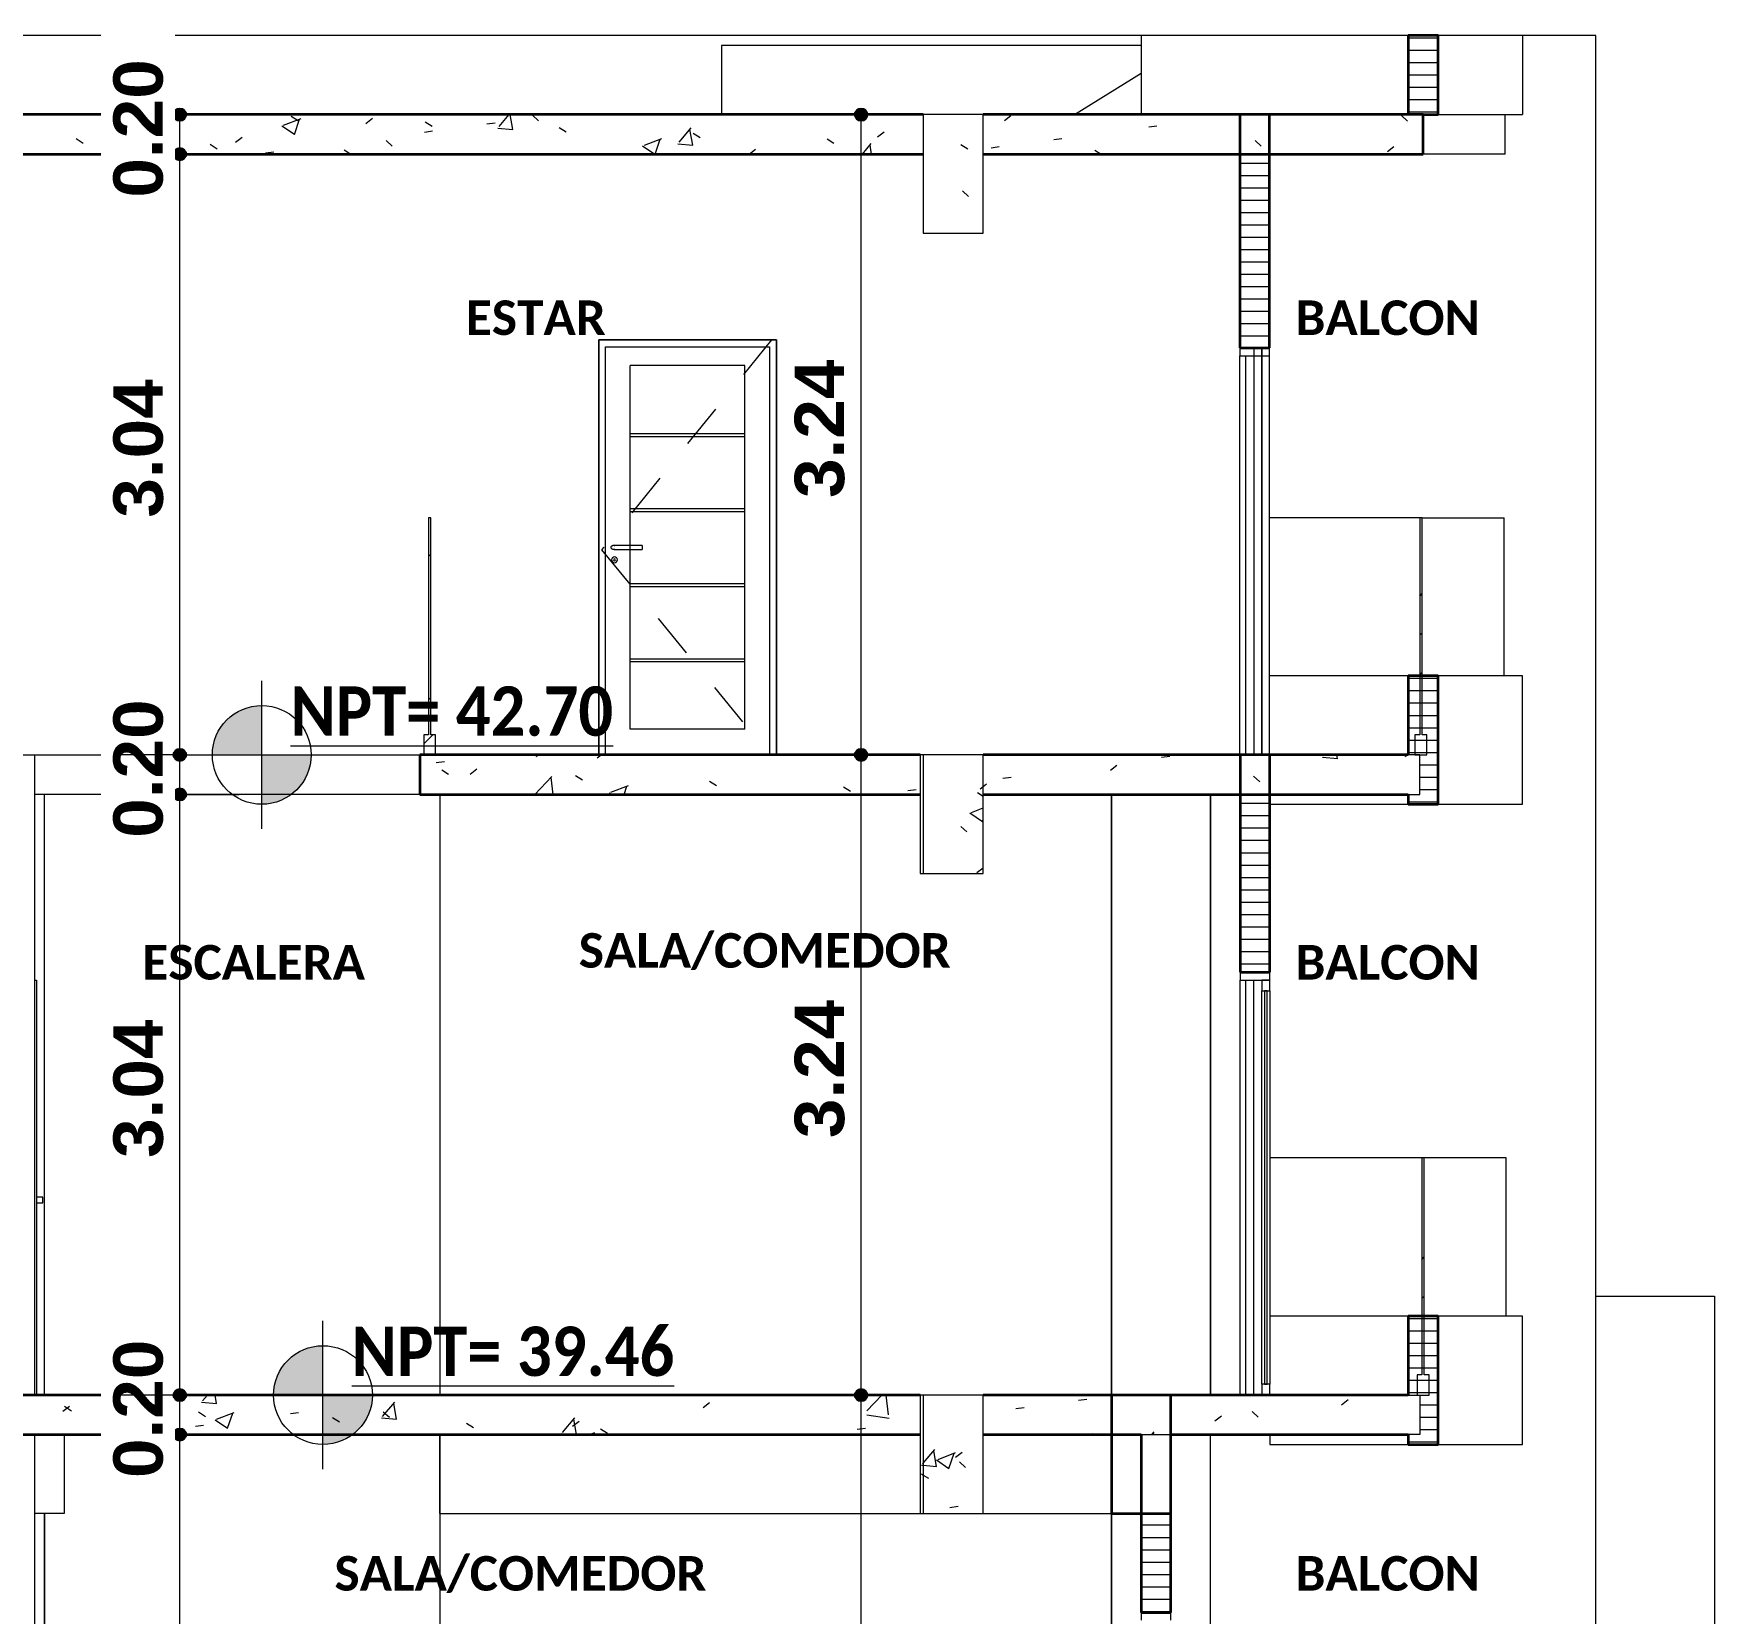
# Model space of a CAD drawing. Header units: metres. Extents: x -144 to 1000, y -717 to 29.
# Drawn here: x 288.83 to 297.33, y -618.01 to -610.02 of the extents above; entities that cross this region are included whole.
import ezdxf

# ---------------------------------------------------------------- set-up
doc = ezdxf.new("R2010")
doc.units = ezdxf.units.M
doc.linetypes.add('Trazo', pattern=[0.45, 0.225, -0.225])
doc.layers.get('0').update_dxf_attribs({"color": 1})
for name, color, linetype, lineweight in [('A-ANNO-DIMS', 1, 'Continuous', 9), ('A-DETL-GENF', 1, 'Continuous', 9), ('A-DETL-THIN', 1, 'Continuous', 9), ('A-DOOR', 1, 'Continuous', 9), ('A-DOOR-FRAM', 1, 'Continuous', 9), ('A-DOOR-GLAZ', 1, 'Continuous', 9), ('A-DOOR-HDLN', 1, 'Trazo', 20), ('A-FLOR', 2, 'Continuous', 9), ('A-FLOR-HRAL', 1, 'Continuous', 9), ('A-FLOR-MCUT', 7, 'Continuous', 9), ('A-FLOR-PATT', 8, 'Continuous', 50), ('A-WALL', 4, 'Continuous', 9), ('G-ANNO-DIMS', 1, 'Continuous', 9), ('G-ANNO-TEXT', 2, 'Continuous', 9), ('S-BEAM', 1, 'Continuous', 9), ('S-COLS', 7, 'Continuous', 9)]:
    doc.layers.add(name, color=color, linetype=linetype, lineweight=lineweight)
doc.layers.add('A-WALL-PATT', color=7, linetype='Continuous', lineweight=35, true_color=0x9c9c9c)
doc.styles.add('Arial Black_B', font='ariblk.ttf', dxfattribs={"width": 0.9, "height": 0.1875})
doc.styles.add('Calibri_B', font='calibrib.ttf', dxfattribs={"height": 0.165})
doc.styles.add('Calibri_B_1', font='calibrib.ttf', dxfattribs={"height": 0.135})
pattern_1 = [(45, (282.0061, -648.2254), (-0.561266, 0.561266), []), (45, (282.2045, -648.2254), (0, 1.122532), []), (45, (281.8077, -648.2254), (0, 1.122532), [])]

# ---------------------------------------------------------------- blocks, each defined once
blk = doc.blocks.new('ololo')
at = {"layer": 'A-ANNO-DIMS', "lineweight": 25, "true_color": 0x008000}
h = blk.add_hatch(color=96, dxfattribs=at)
edge = h.paths.add_edge_path()
edge.add_arc((289.5688, -610.4254), 0.0313, 0, 360)
at = {"layer": 'A-ANNO-DIMS', "lineweight": 25}
h = blk.add_hatch(color=256, dxfattribs=at)
edge = h.paths.add_edge_path()
edge.add_arc((293.0164, -610.4254), 0.0312, 0, 360)
at = {"layer": 'A-ANNO-DIMS', "lineweight": 25, "true_color": 0x008000}
h = blk.add_hatch(color=96, dxfattribs=at)
edge = h.paths.add_edge_path()
edge.add_arc((289.5688, -610.6254), 0.0313, 0, 360)
h = blk.add_hatch(color=96, dxfattribs=at)
edge = h.paths.add_edge_path()
edge.add_arc((289.5688, -610.6254), 0.0313, 0, 360)
h = blk.add_hatch(color=96, dxfattribs=at)
edge = h.paths.add_edge_path()
edge.add_arc((289.5688, -613.6654), 0.0313, 0, 360)
at = {"layer": 'A-ANNO-DIMS', "lineweight": 25}
h = blk.add_hatch(color=256, dxfattribs=at)
edge = h.paths.add_edge_path()
edge.add_arc((293.0164, -613.6654), 0.0312, 0, 360)
h = blk.add_hatch(color=256, dxfattribs=at)
edge = h.paths.add_edge_path()
edge.add_arc((293.0164, -613.6654), 0.0312, 0, 360)
at = {"layer": 'A-ANNO-DIMS', "lineweight": 25, "true_color": 0x008000}
h = blk.add_hatch(color=96, dxfattribs=at)
edge = h.paths.add_edge_path()
edge.add_arc((289.5688, -613.8654), 0.0313, 0, 360)
h = blk.add_hatch(color=96, dxfattribs=at)
edge = h.paths.add_edge_path()
edge.add_arc((289.5688, -613.8654), 0.0313, 0, 360)
h = blk.add_hatch(color=96, dxfattribs=at)
edge = h.paths.add_edge_path()
edge.add_arc((289.5688, -616.9054), 0.0313, 0, 360)
at = {"layer": 'A-ANNO-DIMS', "lineweight": 25}
h = blk.add_hatch(color=256, dxfattribs=at)
edge = h.paths.add_edge_path()
edge.add_arc((293.0164, -616.9054), 0.0312, 0, 360)
h = blk.add_hatch(color=256, dxfattribs=at)
edge = h.paths.add_edge_path()
edge.add_arc((293.0164, -616.9054), 0.0312, 0, 360)
at = {"layer": 'A-ANNO-DIMS', "lineweight": 25, "true_color": 0x008000}
h = blk.add_hatch(color=96, dxfattribs=at)
edge = h.paths.add_edge_path()
edge.add_arc((289.5688, -617.1054), 0.0313, 0, 360)
h = blk.add_hatch(color=96, dxfattribs=at)
edge = h.paths.add_edge_path()
edge.add_arc((289.5688, -617.1054), 0.0313, 0, 360)
at = {"layer": 'A-FLOR-HRAL', "true_color": 0x808080}
h = blk.add_hatch(dxfattribs=at)
h.set_pattern_fill('FP_107', color=8, style=0, pattern_type=2)
h.set_pattern_definition(pattern_1)
h.paths.add_polyline_path([(290.8032, -613.6654), (290.8632, -613.6654), (290.8632, -613.5634), (290.8392, -613.5634), (290.8392, -612.4654), (290.8272, -612.4654), (290.8272, -613.5634), (290.8032, -613.5634)])
h = blk.add_hatch(dxfattribs=at)
h.set_pattern_fill('FP_107', color=8, style=0, pattern_type=2)
h.set_pattern_definition(pattern_1)
h.paths.add_polyline_path([(295.8554, -613.2654), (295.8554, -612.4654), (295.8433, -612.4654), (295.8436, -613.2654), (295.8466, -613.2654)])
h = blk.add_hatch(dxfattribs=at)
h.set_pattern_fill('FP_107', color=8, style=0, pattern_type=2)
h.set_pattern_definition(pattern_1)
h.paths.add_polyline_path([(295.8572, -616.5054), (295.8661, -616.5054), (295.8661, -615.7054), (295.854, -615.7054), (295.854, -616.5054)])
at = {"layer": 'G-ANNO-DIMS'}
h = blk.add_hatch(color=256, dxfattribs=at)
edge = h.paths.add_edge_path()
edge.add_line((289.9834, -613.6654), (289.7334, -613.6654))
edge.add_arc((289.9834, -613.6654), 0.25, 90, 180, ccw=False)
edge.add_line((289.9834, -613.4154), (289.9834, -613.6654))
h = blk.add_hatch(color=256, dxfattribs=at)
edge = h.paths.add_edge_path()
edge.add_line((289.9834, -613.6654), (290.2334, -613.6654))
edge.add_arc((289.9834, -613.6654), 0.25, 270, 360, ccw=False)
edge.add_line((289.9834, -613.9154), (289.9834, -613.6654))
h = blk.add_hatch(color=256, dxfattribs=at)
edge = h.paths.add_edge_path()
edge.add_line((290.293, -616.9054), (290.043, -616.9054))
edge.add_arc((290.293, -616.9054), 0.25, 90, 180, ccw=False)
edge.add_line((290.293, -616.6554), (290.293, -616.9054))
h = blk.add_hatch(color=256, dxfattribs=at)
edge = h.paths.add_edge_path()
edge.add_line((290.293, -616.9054), (290.543, -616.9054))
edge.add_arc((290.293, -616.9054), 0.25, 270, 360, ccw=False)
edge.add_line((290.293, -617.1554), (290.293, -616.9054))
at = {"layer": 'A-ANNO-DIMS', "color": 96, "true_color": 0x008000}
for p, q in [((289.5688, -610.4254), (289.2688, -610.4254)), ((289.5688, -610.6254), (289.5688, -610.4254)), ((289.5688, -610.4254), (289.8688, -610.4254)), ((289.5688, -610.6254), (289.2688, -610.6254)), ((289.5688, -610.6254), (289.2688, -610.6254)), ((289.5688, -610.6254), (289.8688, -610.6254)), ((289.5688, -610.6254), (289.8688, -610.6254)), ((289.5688, -613.6654), (289.2688, -613.6654)), ((289.5688, -613.8654), (289.5688, -613.6654)), ((289.5688, -613.6654), (289.8688, -613.6654)), ((289.5688, -613.8654), (289.2688, -613.8654)), ((289.5688, -613.8654), (289.2688, -613.8654)), ((289.5688, -613.8654), (289.8688, -613.8654)), ((289.5688, -613.8654), (289.8688, -613.8654)), ((289.5688, -616.9054), (289.2688, -616.9054)), ((289.5688, -617.1054), (289.5688, -616.9054)), ((289.5688, -616.9054), (289.8688, -616.9054)), ((289.5688, -617.1054), (289.2688, -617.1054)), ((289.5688, -617.1054), (289.2688, -617.1054)), ((289.5688, -620.1454), (289.5688, -617.1054)), ((289.5688, -617.1054), (289.8688, -617.1054)), ((289.5688, -617.1054), (289.8688, -617.1054))]:
    blk.add_line(p, q, dxfattribs=at)
at = {"layer": 'A-ANNO-DIMS'}
for p, q in [((293.0164, -610.4254), (292.7164, -610.4254)), ((293.0164, -613.6654), (293.0164, -610.4254)), ((293.0164, -610.4254), (293.3164, -610.4254)), ((293.0164, -613.6654), (292.7164, -613.6654)), ((293.0164, -613.6654), (292.7164, -613.6654)), ((293.0164, -616.9054), (293.0164, -613.6654)), ((293.0164, -613.6654), (293.3164, -613.6654)), ((293.0164, -613.6654), (293.3164, -613.6654)), ((293.0164, -616.9054), (292.7164, -616.9054)), ((293.0164, -616.9054), (292.7164, -616.9054)), ((293.0164, -620.1454), (293.0164, -616.9054)), ((293.0164, -616.9054), (293.3164, -616.9054)), ((293.0164, -616.9054), (293.3164, -616.9054))]:
    blk.add_line(p, q, dxfattribs=at)
at = {"layer": 'A-ANNO-DIMS', "color": 96, "lineweight": 25, "true_color": 0x008000}
for centre in [(289.5688, -610.4254), (289.5688, -610.6254), (289.5688, -610.6254), (289.5688, -613.6654), (289.5688, -613.8654), (289.5688, -613.8654), (289.5688, -616.9054), (289.5688, -617.1054), (289.5688, -617.1054)]:
    blk.add_circle(centre, 0.0313, dxfattribs=at)
at = {"layer": 'A-ANNO-DIMS', "lineweight": 25}
for centre in [(293.0164, -610.4254), (293.0164, -613.6654), (293.0164, -613.6654), (293.0164, -616.9054), (293.0164, -616.9054)]:
    blk.add_circle(centre, 0.0312, dxfattribs=at)
at = {"layer": 'A-DETL-GENF'}
for p, q in [((293.5216, -610.5764), (293.557, -610.5989)), ((293.5287, -610.8108), (293.5596, -610.8391)), ((293.6056, -613.856), (293.6332, -613.8736)), ((293.6179, -613.8379), (293.6332, -613.8261)), ((293.5665, -613.9596), (293.6297, -614.0023)), ((293.5751, -613.9564), (293.6332, -613.9341)), ((293.5212, -614.0272), (293.5521, -614.0555)), ((293.6299, -614.0027), (293.6332, -613.9928)), ((293.6025, -614.2606), (293.6332, -614.237)), ((293.331, -617.2496), (293.389, -617.1805)), ((293.3985, -617.2671), (293.3838, -617.1875)), ((293.4054, -617.2308), (293.4944, -617.1966)), ((293.4609, -617.2768), (293.4867, -617.2001)), ((293.4944, -617.2201), (293.5276, -617.1946)), ((293.3224, -617.26), (293.331, -617.2607)), ((293.3278, -617.2535), (293.331, -617.2496)), ((293.331, -617.2607), (293.3983, -617.2666)), ((293.3976, -617.2338), (293.4607, -617.2764)), ((293.5137, -617.2436), (293.5446, -617.2719)), ((293.3214, -617.3043), (293.331, -617.3104)), ((293.331, -617.3104), (293.3568, -617.3268)), ((293.4652, -617.4739), (293.5067, -617.4685))]:
    blk.add_line(p, q, dxfattribs=at)
at = {"layer": 'A-DETL-THIN'}
for p, q in [((293.331, -610.4254), (293.331, -611.0254)), ((293.6332, -610.4254), (293.331, -610.4254)), ((293.6332, -611.0254), (293.6332, -610.4254)), ((293.331, -611.0254), (293.6332, -611.0254)), ((293.331, -613.6654), (293.3144, -613.6654)), ((293.3144, -613.6654), (293.3144, -614.2654)), ((293.331, -613.6654), (293.331, -614.2654)), ((293.6332, -613.6654), (293.331, -613.6654)), ((293.6332, -614.2654), (293.6332, -613.6654)), ((293.3144, -614.2654), (293.331, -614.2654)), ((293.331, -614.2654), (293.6332, -614.2654)), ((293.331, -616.9054), (293.3144, -616.9054)), ((293.3144, -616.9054), (293.3144, -617.5054)), ((293.331, -616.9054), (293.331, -617.5054)), ((293.6332, -616.9054), (293.331, -616.9054)), ((293.6332, -617.5054), (293.6332, -616.9054)), ((293.3144, -617.5054), (293.331, -617.5054)), ((293.331, -617.5054), (293.6332, -617.5054))]:
    blk.add_line(p, q, dxfattribs=at)
at = {"layer": 'A-DOOR'}
for p, q in [((292.4284, -611.6954), (291.8484, -611.6954)), ((291.8484, -613.5354), (291.8484, -611.6954)), ((292.4284, -613.5354), (292.4284, -611.6954)), ((292.4284, -612.0404), (291.8484, -612.0404)), ((292.4284, -612.0554), (291.8484, -612.0554)), ((292.4284, -612.4204), (291.8484, -612.4204)), ((292.4284, -612.4354), (291.8484, -612.4354)), ((291.7667, -612.6054), (291.7701, -612.6054)), ((291.9084, -612.6054), (291.7684, -612.6054)), ((291.7701, -612.6253), (291.7667, -612.6253)), ((291.7684, -612.6254), (291.9084, -612.6254)), ((292.4284, -612.8004), (291.8484, -612.8004)), ((292.4284, -612.8154), (291.8484, -612.8154)), ((292.4284, -613.1804), (291.8484, -613.1804)), ((292.4284, -613.1954), (291.8484, -613.1954)), ((292.4284, -613.5354), (291.8484, -613.5354)), ((288.8343, -614.8054), (288.8443, -614.8054)), ((288.8443, -614.8054), (288.8443, -616.9054)), ((288.8748, -615.9033), (288.8443, -615.9033)), ((288.8443, -615.9333), (288.8748, -615.9333)), ((288.8748, -615.9333), (288.8748, -615.9033))]:
    blk.add_line(p, q, dxfattribs=at)
at = {"layer": 'A-DOOR', "flags": 128}
for points in [[(291.9084, -612.6054), (291.9084, -612.6058), (291.9084, -612.6064), (291.9084, -612.6074), (291.9084, -612.6086), (291.9084, -612.6101), (291.9084, -612.6118), (291.9084, -612.6135), (291.9084, -612.6154)], [(291.9084, -612.6154), (291.9084, -612.6172), (291.9084, -612.619), (291.9084, -612.6206), (291.9084, -612.6221), (291.9084, -612.6234), (291.9084, -612.6243), (291.9084, -612.625), (291.9084, -612.6253)]]:
    blk.add_lwpolyline(points, dxfattribs=at)
at = {"layer": 'A-DOOR'}
for radius, start, end in [(0.015, 90, 270), (0.005, 90, 270), (0.015, 270, 90), (0.005, 270, 90)]:
    blk.add_arc((291.7684, -612.6783), radius, start, end, dxfattribs=at)
for points in [[(291.7701, -612.6054), (291.7689, -612.6054), (291.7666, -612.6054), (291.7633, -612.6057), (291.7601, -612.6064), (291.7572, -612.6074), (291.7546, -612.6086), (291.7525, -612.6101), (291.751, -612.6117), (291.7501, -612.6135), (291.7499, -612.6148), (291.7499, -612.6154)], [(291.7499, -612.6154), (291.7499, -612.616), (291.7501, -612.6172), (291.751, -612.619), (291.7525, -612.6207), (291.7546, -612.6222), (291.7572, -612.6234), (291.7601, -612.6244), (291.7633, -612.6251), (291.7666, -612.6254), (291.7689, -612.6254), (291.7701, -612.6253)]]:
    blk.add_open_spline(points, degree=3, dxfattribs=at)
at = {"layer": 'A-DOOR-FRAM'}
for p, q in [((292.5884, -611.5654), (291.6884, -611.5654)), ((291.6884, -611.5654), (291.6884, -613.6654)), ((291.7234, -613.6654), (291.7234, -611.6004)), ((291.7234, -611.6004), (292.5534, -611.6004)), ((292.5534, -611.6004), (292.5534, -613.6654)), ((292.5884, -613.6654), (292.5884, -611.5654)), ((294.9334, -613.6654), (294.9334, -611.6454)), ((294.9634, -613.6654), (294.9634, -611.6454)), ((294.9339, -616.9054), (294.9339, -614.8054)), ((294.9639, -616.9054), (294.9639, -614.8054)), ((295.0039, -616.9054), (295.0039, -614.8054)), ((295.0439, -616.8504), (295.0439, -614.8604)), ((295.0839, -614.8604), (295.0839, -616.8504))]:
    blk.add_line(p, q, dxfattribs=at)
at = {"layer": 'A-DOOR-FRAM', "lineweight": 15}
for p, q in [((295.0834, -611.6054), (294.9334, -611.6054)), ((294.9334, -611.6054), (294.9334, -611.6454)), ((294.9334, -611.6454), (295.0834, -611.6454)), ((295.0434, -611.6054), (295.0034, -611.6054)), ((295.0034, -611.6054), (295.0034, -613.6654)), ((295.0434, -613.6654), (295.0434, -611.6054)), ((295.0834, -611.6054), (295.0434, -611.6054)), ((295.0434, -611.6054), (295.0434, -613.6654)), ((295.0834, -613.6654), (295.0834, -611.6054)), ((295.0834, -611.6454), (295.0834, -611.6054)), ((295.0034, -613.6654), (295.0434, -613.6654)), ((295.0434, -613.6654), (295.0834, -613.6654)), ((295.0839, -614.7654), (294.9339, -614.7654)), ((294.9339, -614.7654), (294.9339, -614.8054)), ((294.9339, -614.8054), (295.0839, -614.8054)), ((295.0839, -614.8054), (295.0439, -614.8054)), ((295.0439, -614.8054), (295.0439, -614.8604)), ((295.0839, -614.8054), (295.0839, -614.7654)), ((295.0839, -614.8604), (295.0839, -614.8054)), ((295.0439, -614.8604), (295.0839, -614.8604)), ((295.0839, -616.8504), (295.0439, -616.8504)), ((295.0439, -616.8504), (295.0439, -616.9054)), ((295.0839, -616.9054), (295.0839, -616.8504)), ((295.0439, -616.9054), (295.0839, -616.9054)), ((294.4341, -618.0054), (294.4341, -618.0454)), ((294.5841, -618.0054), (294.4341, -618.0054)), ((294.5841, -618.0454), (294.5841, -618.0054))]:
    blk.add_line(p, q, dxfattribs=at)
at = {"layer": 'A-DOOR-GLAZ'}
for p, q in [((295.0705, -614.8604), (295.0572, -614.8604)), ((295.0572, -614.8604), (295.0572, -616.8504)), ((295.0705, -616.8504), (295.0705, -614.8604)), ((295.0572, -616.8504), (295.0705, -616.8504))]:
    blk.add_line(p, q, dxfattribs=at)
at = {"layer": 'A-DOOR-HDLN'}
for p, q in [((292.5634, -611.5654), (291.7034, -612.6274)), ((291.7034, -612.6274), (292.5534, -613.6654))]:
    blk.add_line(p, q, dxfattribs=at)
at = {"layer": 'A-FLOR', "lineweight": 35}
for p, q in [((293.331, -610.4254), (286.9839, -610.4254)), ((295.8605, -610.4254), (293.6332, -610.4254)), ((295.8605, -610.6254), (295.8605, -610.4254)), ((286.9839, -610.6254), (293.331, -610.6254)), ((293.6332, -610.6254), (295.8605, -610.6254)), ((293.3144, -613.6654), (290.7832, -613.6654)), ((290.7832, -613.6654), (290.7832, -613.8654)), ((295.7847, -613.6654), (293.6332, -613.6654)), ((290.7832, -613.8654), (293.3144, -613.8654)), ((293.6332, -613.8654), (295.7847, -613.8654)), ((293.3144, -616.9054), (286.9839, -616.9054)), ((295.7847, -616.9054), (293.6332, -616.9054)), ((287.5839, -617.1054), (293.3144, -617.1054)), ((293.6332, -617.1054), (294.4341, -617.1054)), ((294.5841, -617.1054), (295.7847, -617.1054))]:
    blk.add_line(p, q, dxfattribs=at)
at = {"layer": 'A-FLOR'}
for p, q in [((296.2753, -610.6254), (296.2753, -610.4254)), ((296.2753, -610.6254), (295.8605, -610.6254)), ((290.7832, -613.8654), (288.8343, -613.8654))]:
    blk.add_line(p, q, dxfattribs=at)
at = {"layer": 'A-FLOR-HRAL'}
for p, q in [((290.8392, -612.4654), (290.8272, -612.4654)), ((290.8272, -612.4654), (290.8272, -613.5634)), ((290.8392, -613.5634), (290.8392, -612.4654)), ((295.8433, -612.4654), (295.0834, -612.4654)), ((295.8433, -612.4654), (295.8433, -613.5634)), ((295.8554, -612.4654), (295.8433, -612.4654)), ((295.8554, -613.5634), (295.8554, -612.4654)), ((295.8554, -612.4654), (296.2702, -612.4654)), ((296.2702, -613.2654), (296.2702, -612.4654)), ((290.8272, -613.5634), (290.8032, -613.5634)), ((290.8032, -613.5634), (290.8032, -613.6654)), ((290.8632, -613.5634), (290.8392, -613.5634)), ((290.8632, -613.6654), (290.8632, -613.5634)), ((295.8433, -613.5634), (295.819, -613.5634)), ((295.819, -613.5634), (295.819, -613.6654)), ((295.8797, -613.5634), (295.8554, -613.5634)), ((295.8797, -613.6654), (295.8797, -613.5634)), ((290.8032, -613.6654), (290.8632, -613.6654)), ((295.819, -613.6654), (295.8797, -613.6654)), ((295.854, -615.7054), (295.0839, -615.7054)), ((295.854, -615.7054), (295.854, -616.8034)), ((295.8661, -615.7054), (295.854, -615.7054)), ((295.8661, -616.8034), (295.8661, -615.7054)), ((296.2809, -615.7054), (295.8661, -615.7054)), ((296.2809, -616.5054), (296.2809, -615.7054)), ((295.854, -616.8034), (295.8297, -616.8034)), ((295.8297, -616.8034), (295.8297, -616.9054)), ((295.8904, -616.8034), (295.8661, -616.8034)), ((295.8904, -616.9054), (295.8904, -616.8034)), ((295.8297, -616.9054), (295.8904, -616.9054))]:
    blk.add_line(p, q, dxfattribs=at)
at = {"layer": 'A-FLOR-MCUT'}
for p, q in [((295.8436, -613.6654), (295.7847, -613.6654)), ((295.8436, -613.8654), (295.8436, -613.6654)), ((295.7847, -613.8654), (295.8436, -613.8654)), ((294.4341, -617.1054), (294.5841, -617.1054))]:
    blk.add_line(p, q, dxfattribs=at)
at = {"layer": 'A-FLOR-PATT', "color": 8, "lineweight": 5, "true_color": 0x828282}
for p, q in [((289.4866, -610.4254), (289.4892, -610.427)), ((290.0852, -610.4821), (290.1484, -610.5247)), ((290.094, -610.4787), (290.1829, -610.4446)), ((290.1318, -610.4332), (290.1672, -610.4557)), ((290.1486, -610.5251), (290.1744, -610.4483)), ((290.5103, -610.4694), (290.5436, -610.4439)), ((290.8098, -610.4618), (290.8451, -610.4843)), ((291.1229, -610.4716), (291.1645, -610.4661)), ((291.178, -610.4933), (291.2539, -610.4999)), ((291.1845, -610.4855), (291.2349, -610.4254)), ((291.2541, -610.5004), (291.2403, -610.4254)), ((291.3529, -610.4287), (291.3838, -610.457)), ((291.4878, -610.4904), (291.5231, -610.513)), ((292.0954, -610.5652), (292.1566, -610.4922)), ((293.7414, -610.4557), (293.7747, -610.4302)), ((294.4718, -610.4876), (294.5134, -610.4822)), ((295.7506, -610.4294), (295.7815, -610.4577)), ((289.0437, -610.5465), (289.0791, -610.569)), ((289.7217, -610.5751), (289.757, -610.5976)), ((289.8505, -610.5648), (289.8838, -610.5393)), ((290.6122, -610.5558), (290.6431, -610.5841)), ((290.8064, -610.5133), (290.848, -610.5078)), ((291.9194, -610.5804), (292.0083, -610.5462)), ((291.9742, -610.6254), (291.9995, -610.5501)), ((292.0889, -610.573), (292.1648, -610.5796)), ((292.165, -610.5801), (292.1503, -610.5005)), ((292.1657, -610.5191), (292.2011, -610.5416)), ((292.8437, -610.5477), (292.879, -610.5702)), ((293.0227, -610.6254), (293.0676, -610.5719)), ((293.0999, -610.537), (293.1332, -610.5115)), ((293.9908, -610.551), (294.0324, -610.5455)), ((295.01, -610.5565), (295.0409, -610.5849)), ((289.236, -610.6254), (289.2423, -610.6206)), ((290.0029, -610.6191), (290.0445, -610.6136)), ((290.3996, -610.6037), (290.4336, -610.6254)), ((291.9103, -610.5838), (291.972, -610.6254)), ((292.4492, -610.6254), (292.4814, -610.6007)), ((293.0696, -610.6254), (293.0613, -610.5802)), ((293.674, -610.5927), (293.7156, -610.5872)), ((294.1996, -610.605), (294.2316, -610.6254)), ((295.6792, -610.6125), (295.7124, -610.587)), ((290.8662, -613.7038), (290.9078, -613.6984)), ((291.3675, -613.6654), (291.3769, -613.6739)), ((291.6802, -613.6811), (291.7006, -613.6654)), ((294.2778, -613.7425), (294.3111, -613.7169)), ((294.5371, -613.6775), (294.5787, -613.672)), ((295.3503, -613.6779), (295.4262, -613.6846)), ((295.3563, -613.6707), (295.3608, -613.6654)), ((295.4264, -613.6851), (295.4228, -613.6654)), ((295.7645, -613.6654), (295.7741, -613.6741)), ((290.8938, -613.7414), (290.9291, -613.7639)), ((291.0387, -613.7624), (291.0719, -613.7368)), ((291.3651, -613.8654), (291.4514, -613.7754)), ((291.4582, -613.8654), (291.4482, -613.7792)), ((291.5717, -613.7701), (291.6071, -613.7926)), ((292.2497, -613.7987), (292.285, -613.8212)), ((293.7341, -613.7832), (293.7757, -613.7777)), ((295.0025, -613.7729), (295.0334, -613.8013)), ((291.7414, -613.8579), (291.7524, -613.8654)), ((291.7497, -613.8548), (291.8386, -613.8206)), ((291.8167, -613.8654), (291.8305, -613.8242)), ((292.9277, -613.8273), (292.963, -613.8499)), ((293.2531, -613.8465), (293.2947, -613.841)), ((293.6332, -613.8261), (293.6511, -613.8124)), ((289.6189, -616.9064), (289.6203, -616.9054)), ((289.6787, -616.9412), (289.7546, -616.9478)), ((289.6841, -616.9347), (289.7087, -616.9054)), ((289.7548, -616.9483), (289.7469, -616.9054)), ((290.595, -617.0144), (290.6563, -616.9414)), ((290.6657, -617.028), (290.651, -616.9484)), ((292.2165, -616.9679), (292.2497, -616.9423)), ((293.0451, -616.9849), (293.1213, -616.9054)), ((293.1544, -617.0054), (293.1428, -616.9054)), ((294.1165, -616.9313), (294.158, -616.9258)), ((295.4475, -616.9542), (295.4808, -616.9286)), ((288.9774, -616.9877), (289.0107, -616.9622)), ((288.9859, -616.9619), (289.0213, -616.9844)), ((289.6639, -616.9905), (289.6992, -617.0131)), ((289.7473, -617.0304), (289.8104, -617.073)), ((289.7547, -617.0275), (289.8436, -616.9934)), ((289.8106, -617.0734), (289.8364, -616.9966)), ((290.1286, -616.9994), (290.1701, -616.9939)), ((290.3418, -617.0192), (290.3772, -617.0417)), ((290.5896, -617.0209), (290.6655, -617.0275)), ((290.5984, -616.9897), (290.6293, -617.018)), ((291.5059, -617.0941), (291.5672, -617.0211)), ((291.5566, -617.0633), (291.5899, -617.0377)), ((291.5762, -617.1054), (291.5619, -617.0281)), ((293.045, -617.0054), (293.158, -617.0229)), ((293.7993, -616.973), (293.8408, -616.9676)), ((294.806, -617.0355), (294.8393, -617.0099)), ((294.995, -616.9893), (295.0259, -617.0177)), ((289.3308, -617.1044), (289.3723, -617.0989)), ((289.6476, -617.0627), (289.6891, -617.0572)), ((291.0198, -617.0478), (291.0552, -617.0703)), ((291.5005, -617.1006), (291.5555, -617.1054)), ((291.642, -617.1054), (291.669, -617.095)), ((291.6592, -617.1054), (291.6615, -617.0984)), ((291.6978, -617.0765), (291.7331, -617.099)), ((292.3757, -617.1051), (292.3762, -617.1054)), ((292.4743, -617.1054), (292.4781, -617.1008)), ((292.9964, -617.0787), (293.038, -617.0733)), ((294.1794, -617.1054), (294.1875, -617.0991)), ((294.4872, -617.1054), (294.4997, -617.0923)), ((294.497, -617.1054), (294.4958, -617.095))]:
    blk.add_line(p, q, dxfattribs=at)
at = {"layer": 'A-WALL'}
for p, q in [((295.7847, -610.0254), (275.0338, -610.0254)), ((294.4341, -610.0254), (294.4341, -610.4254)), ((296.734, -610.0254), (295.9364, -610.0254)), ((296.3624, -610.0254), (296.3624, -610.4254)), ((296.734, -616.4054), (296.734, -610.0254)), ((294.4341, -610.0754), (292.3093, -610.0754)), ((292.3093, -610.0754), (292.3093, -610.4254)), ((294.0969, -610.4254), (294.4341, -610.2147)), ((295.9364, -610.4254), (296.3624, -610.4254)), ((291.6884, -613.6654), (291.6884, -611.5654)), ((291.6884, -611.5654), (292.5884, -611.5654)), ((292.5884, -611.5654), (292.5884, -613.6654)), ((295.7847, -613.2654), (295.0834, -613.2654)), ((296.3624, -613.2654), (295.9364, -613.2654)), ((296.3624, -613.9154), (296.3624, -613.2654)), ((286.9839, -613.6654), (290.7832, -613.6654)), ((288.8343, -616.9054), (288.8343, -613.6654)), ((288.8843, -616.9054), (288.8843, -613.8654)), ((290.884, -613.8654), (290.884, -616.9054)), ((294.2838, -616.9054), (294.2838, -613.8654)), ((294.7841, -613.8654), (294.7841, -616.9054)), ((295.0839, -613.9154), (295.7847, -613.9154)), ((295.9364, -613.9154), (296.3624, -613.9154)), ((296.734, -642.8254), (296.734, -616.4054)), ((296.734, -616.4054), (297.334, -616.4054)), ((297.334, -616.4054), (297.334, -642.8254)), ((295.7847, -616.5054), (295.0839, -616.5054)), ((296.3624, -616.5054), (295.9364, -616.5054)), ((296.3624, -617.1554), (296.3624, -616.5054)), ((295.7847, -616.9054), (295.8436, -616.9054)), ((295.8436, -616.9054), (295.8436, -617.1054)), ((288.8343, -620.1454), (288.8343, -617.1054)), ((290.884, -617.1054), (290.884, -620.1454)), ((294.2838, -620.1454), (294.2838, -617.1054)), ((295.0839, -617.1054), (295.0839, -617.1554)), ((295.8436, -617.1054), (295.7847, -617.1054)), ((295.0839, -617.1554), (295.7847, -617.1554)), ((295.9364, -617.1554), (296.3624, -617.1554)), ((288.8843, -620.1454), (288.8843, -617.5054))]:
    blk.add_line(p, q, dxfattribs=at)
at = {"layer": 'A-WALL', "lineweight": 35}
for p, q in [((295.7847, -610.0254), (295.7847, -610.4254)), ((295.9364, -610.0254), (295.7847, -610.0254)), ((295.9364, -610.4254), (295.9364, -610.0254)), ((294.9334, -610.4254), (294.9334, -611.6054)), ((295.0834, -611.6054), (295.0834, -610.4254)), ((295.8605, -610.4254), (295.9364, -610.4254)), ((294.9334, -611.6054), (295.0834, -611.6054)), ((295.9364, -613.2654), (295.7847, -613.2654)), ((295.7847, -613.2654), (295.7847, -613.6654)), ((295.9364, -613.9154), (295.9364, -613.2654)), ((294.9339, -613.6654), (294.9339, -614.7654)), ((295.0839, -614.7654), (295.0839, -613.6654)), ((295.7847, -613.8654), (295.7847, -613.9154)), ((295.7847, -613.9154), (295.9364, -613.9154)), ((294.9339, -614.7654), (295.0839, -614.7654)), ((295.9364, -616.5054), (295.7847, -616.5054)), ((295.7847, -616.5054), (295.7847, -616.9054)), ((295.9364, -617.1554), (295.9364, -616.5054)), ((294.4341, -617.1054), (294.4341, -618.0054)), ((294.5841, -618.0054), (294.5841, -617.1054)), ((295.7847, -617.1054), (295.7847, -617.1554)), ((295.7847, -617.1554), (295.9364, -617.1554)), ((294.4341, -618.0054), (294.5841, -618.0054))]:
    blk.add_line(p, q, dxfattribs=at)
at = {"layer": 'A-WALL-PATT', "color": 8, "lineweight": 5, "true_color": 0x727272}
for p, q in [((295.9364, -610.0379), (295.7847, -610.0379)), ((295.9364, -610.1004), (295.7847, -610.1004)), ((295.9364, -610.1629), (295.7847, -610.1629)), ((295.9364, -610.2254), (295.7847, -610.2254)), ((295.9364, -610.2879), (295.7847, -610.2879)), ((295.9364, -610.3504), (295.7847, -610.3504)), ((295.9364, -610.4129), (295.7847, -610.4129)), ((294.9334, -610.6704), (295.0834, -610.6704)), ((294.9334, -610.7329), (295.0834, -610.7329)), ((294.9334, -610.7954), (295.0834, -610.7954)), ((294.9334, -610.8579), (295.0834, -610.8579)), ((294.9334, -610.9204), (295.0834, -610.9204)), ((294.9334, -610.9829), (295.0834, -610.9829)), ((294.9334, -611.0454), (295.0834, -611.0454)), ((294.9334, -611.1079), (295.0834, -611.1079)), ((294.9334, -611.1704), (295.0834, -611.1704)), ((294.9334, -611.2329), (295.0834, -611.2329)), ((294.9334, -611.2954), (295.0834, -611.2954)), ((294.9334, -611.3579), (295.0834, -611.3579)), ((294.9334, -611.4204), (295.0834, -611.4204)), ((294.9334, -611.4829), (295.0834, -611.4829)), ((294.9334, -611.5454), (295.0834, -611.5454)), ((295.7847, -613.2779), (295.9364, -613.2779)), ((295.7847, -613.3404), (295.9364, -613.3404)), ((295.7847, -613.4029), (295.9364, -613.4029)), ((295.7847, -613.4654), (295.9364, -613.4654)), ((295.7847, -613.5279), (295.9364, -613.5279)), ((295.7847, -613.5904), (295.9364, -613.5904)), ((295.7847, -613.6529), (295.9364, -613.6529)), ((295.8436, -613.7154), (295.9364, -613.7154)), ((295.8436, -613.7779), (295.9364, -613.7779)), ((295.8436, -613.8404), (295.9364, -613.8404)), ((294.9339, -613.9104), (295.0839, -613.9104)), ((294.9339, -613.9729), (295.0839, -613.9729)), ((295.7854, -613.9029), (295.9364, -613.9029)), ((294.9339, -614.0354), (295.0839, -614.0354)), ((294.9339, -614.0979), (295.0839, -614.0979)), ((294.9339, -614.1604), (295.0839, -614.1604)), ((294.9339, -614.2229), (295.0839, -614.2229)), ((294.9339, -614.2854), (295.0839, -614.2854)), ((294.9339, -614.3479), (295.0839, -614.3479)), ((294.9339, -614.4104), (295.0839, -614.4104)), ((294.9339, -614.4729), (295.0839, -614.4729)), ((294.9339, -614.5354), (295.0839, -614.5354)), ((294.9339, -614.5979), (295.0839, -614.5979)), ((294.9339, -614.6604), (295.0839, -614.6604)), ((294.9339, -614.7229), (295.0839, -614.7229)), ((295.7847, -616.5179), (295.9364, -616.5179)), ((295.7847, -616.5804), (295.9364, -616.5804)), ((295.7847, -616.6429), (295.9364, -616.6429)), ((295.7847, -616.7054), (295.9364, -616.7054)), ((295.7847, -616.7679), (295.9364, -616.7679)), ((295.7847, -616.8304), (295.9364, -616.8304)), ((295.7847, -616.8929), (295.9364, -616.8929)), ((295.8436, -616.9554), (295.9364, -616.9554)), ((295.8436, -617.0179), (295.9364, -617.0179)), ((295.8436, -617.0804), (295.9364, -617.0804)), ((295.7847, -617.1429), (295.9364, -617.1429)), ((294.4341, -617.5629), (294.5841, -617.5629)), ((294.4341, -617.6254), (294.5841, -617.6254)), ((294.4341, -617.6879), (294.5841, -617.6879)), ((294.4341, -617.7504), (294.5841, -617.7504)), ((294.4341, -617.8129), (294.5841, -617.8129)), ((294.4341, -617.8754), (294.5841, -617.8754)), ((294.4341, -617.9379), (294.5841, -617.9379)), ((294.4341, -618.0004), (294.5841, -618.0004))]:
    blk.add_line(p, q, dxfattribs=at)
at = {"layer": 'G-ANNO-DIMS'}
for p, q in [((289.9834, -614.0404), (289.9834, -613.2904)), ((289.6084, -613.6654), (291.7334, -613.6654)), ((290.293, -617.2804), (290.293, -616.5304)), ((289.918, -616.9054), (292.043, -616.9054))]:
    blk.add_line(p, q, dxfattribs=at)
for centre in [(289.9834, -613.6654), (290.293, -616.9054)]:
    blk.add_circle(centre, 0.25, dxfattribs=at)
at = {"layer": 'S-BEAM', "lineweight": 35}
for p, q in [((294.5841, -616.9054), (294.2841, -616.9054)), ((294.2841, -616.9054), (294.2841, -617.5054)), ((294.5841, -617.5054), (294.5841, -616.9054)), ((294.2841, -617.5054), (294.5841, -617.5054))]:
    blk.add_line(p, q, dxfattribs=at)
at = {"layer": 'S-BEAM'}
for p, q in [((288.9828, -617.1054), (288.9828, -617.5054)), ((290.8848, -617.5054), (290.8848, -617.1054)), ((288.9828, -617.5054), (288.8343, -617.5054)), ((290.8848, -617.5054), (293.3144, -617.5054)), ((293.6332, -617.5054), (294.2841, -617.5054))]:
    blk.add_line(p, q, dxfattribs=at)
at = {"layer": 'S-COLS'}
for p, q in [((294.284, -613.8654), (294.284, -616.9054)), ((294.2841, -613.8654), (294.2841, -616.9054)), ((294.7841, -616.9054), (294.7841, -613.8654)), ((294.7841, -620.1454), (294.7841, -617.1054)), ((288.8838, -617.5054), (288.8838, -620.1454)), ((294.284, -617.5054), (294.284, -620.1454)), ((294.2841, -617.5054), (294.2841, -620.1454))]:
    blk.add_line(p, q, dxfattribs=at)
at = {"layer": 'G-ANNO-DIMS', "style": 'Calibri_B', "width": 0.9}
for s, p in [('%%UNPT= 42.70', (290.129, -613.5689)), ('%%UNPT= 39.46', (290.4386, -616.8089))]:
    blk.add_text(s, height=0.25, dxfattribs=at).set_placement(p)
at = {"layer": 'G-ANNO-TEXT', "style": 'Calibri_B_1'}
for s, p in [('ESTAR', (291.016, -611.5406)), ('BALCON', (295.2144, -611.5406)), ('SALA/COMEDOR', (291.5875, -614.7426)), ('ESCALERA', (289.3789, -614.8026)), ('BALCON', (295.2144, -614.8026)), ('SALA/COMEDOR', (290.3513, -617.8951)), ('BALCON', (295.2144, -617.8951))]:
    blk.add_text(s, height=0.175, dxfattribs=at).set_placement(p)
at = {"layer": 'A-ANNO-DIMS', "char_height": 0.25, "width": 0.767402, "attachment_point": 1, "rotation": 90, "line_spacing_factor": 1.180619, "style": 'Arial Black_B', "bg_fill": 3, "box_fill_scale": 1.25, "bg_fill_color": 256, "bg_fill_true_color": 13158600, "bg_fill_transparency": 0}
for insert in [(292.6801, -612.3651), (292.6801, -615.6051)]:
    blk.add_mtext('3.24', dxfattribs=dict(at, insert=insert))
at = {"layer": 'A-ANNO-DIMS', "color": 96, "true_color": 0x008000, "insert": (289.2325, -617.3251), "char_height": 0.25, "width": 0.767402, "attachment_point": 1, "rotation": 90, "line_spacing_factor": 1.180619, "style": 'Arial Black_B', "bg_fill": 3, "box_fill_scale": 1.25, "bg_fill_color": 256, "bg_fill_true_color": 13158600, "bg_fill_transparency": 0}
blk.add_mtext('0.20', dxfattribs=at)
at = {"layer": 'A-ANNO-DIMS', "lineweight": 25, "true_color": 0x008000}
h = blk.add_hatch(color=96, dxfattribs=at)
edge = h.paths.add_edge_path()
edge.add_arc((289.5688, -616.9054), 0.0313, 0, 360)
at = {"layer": 'A-ANNO-DIMS', "color": 96, "true_color": 0x008000}
for q in [(289.5688, -613.8654), (289.2688, -616.9054), (289.8688, -616.9054)]:
    blk.add_line((289.5688, -616.9054), q, dxfattribs=at)
at = {"layer": 'A-ANNO-DIMS', "color": 96, "lineweight": 25, "true_color": 0x008000}
blk.add_circle((289.5688, -616.9054), 0.0313, dxfattribs=at)
at = {"layer": 'A-ANNO-DIMS', "color": 96, "true_color": 0x008000, "char_height": 0.25, "width": 0.767402, "attachment_point": 1, "rotation": 90, "line_spacing_factor": 1.180619, "style": 'Arial Black_B', "bg_fill": 3, "box_fill_scale": 1.25, "bg_fill_color": 256, "bg_fill_true_color": 13158600, "bg_fill_transparency": 0}
for s, insert in [('0.20', (289.2325, -614.0851)), ('3.04', (289.2325, -615.7051))]:
    blk.add_mtext(s, dxfattribs=dict(at, insert=insert))
at = {"layer": 'A-ANNO-DIMS', "lineweight": 25, "true_color": 0x008000}
h = blk.add_hatch(color=96, dxfattribs=at)
edge = h.paths.add_edge_path()
edge.add_arc((289.5688, -613.6654), 0.0313, 0, 360)
at = {"layer": 'A-ANNO-DIMS', "color": 96, "true_color": 0x008000}
for q in [(289.5688, -610.6254), (289.2688, -613.6654), (289.8688, -613.6654)]:
    blk.add_line((289.5688, -613.6654), q, dxfattribs=at)
at = {"layer": 'A-ANNO-DIMS', "color": 96, "lineweight": 25, "true_color": 0x008000}
blk.add_circle((289.5688, -613.6654), 0.0313, dxfattribs=at)
at = {"layer": 'A-ANNO-DIMS', "color": 96, "true_color": 0x008000, "char_height": 0.25, "width": 0.767402, "attachment_point": 1, "rotation": 90, "line_spacing_factor": 1.180619, "style": 'Arial Black_B', "bg_fill": 3, "box_fill_scale": 1.25, "bg_fill_color": 256, "bg_fill_true_color": 13158600, "bg_fill_transparency": 0}
for s, insert in [('0.20', (289.2325, -610.8451)), ('3.04', (289.2325, -612.4651))]:
    blk.add_mtext(s, dxfattribs=dict(at, insert=insert))

msp = doc.modelspace()

# ---------------------------------------------------------------- block references
at = {"color": 3}
msp.add_blockref('ololo', (0, 0), dxfattribs=at)

doc.saveas('drawing.dxf')
